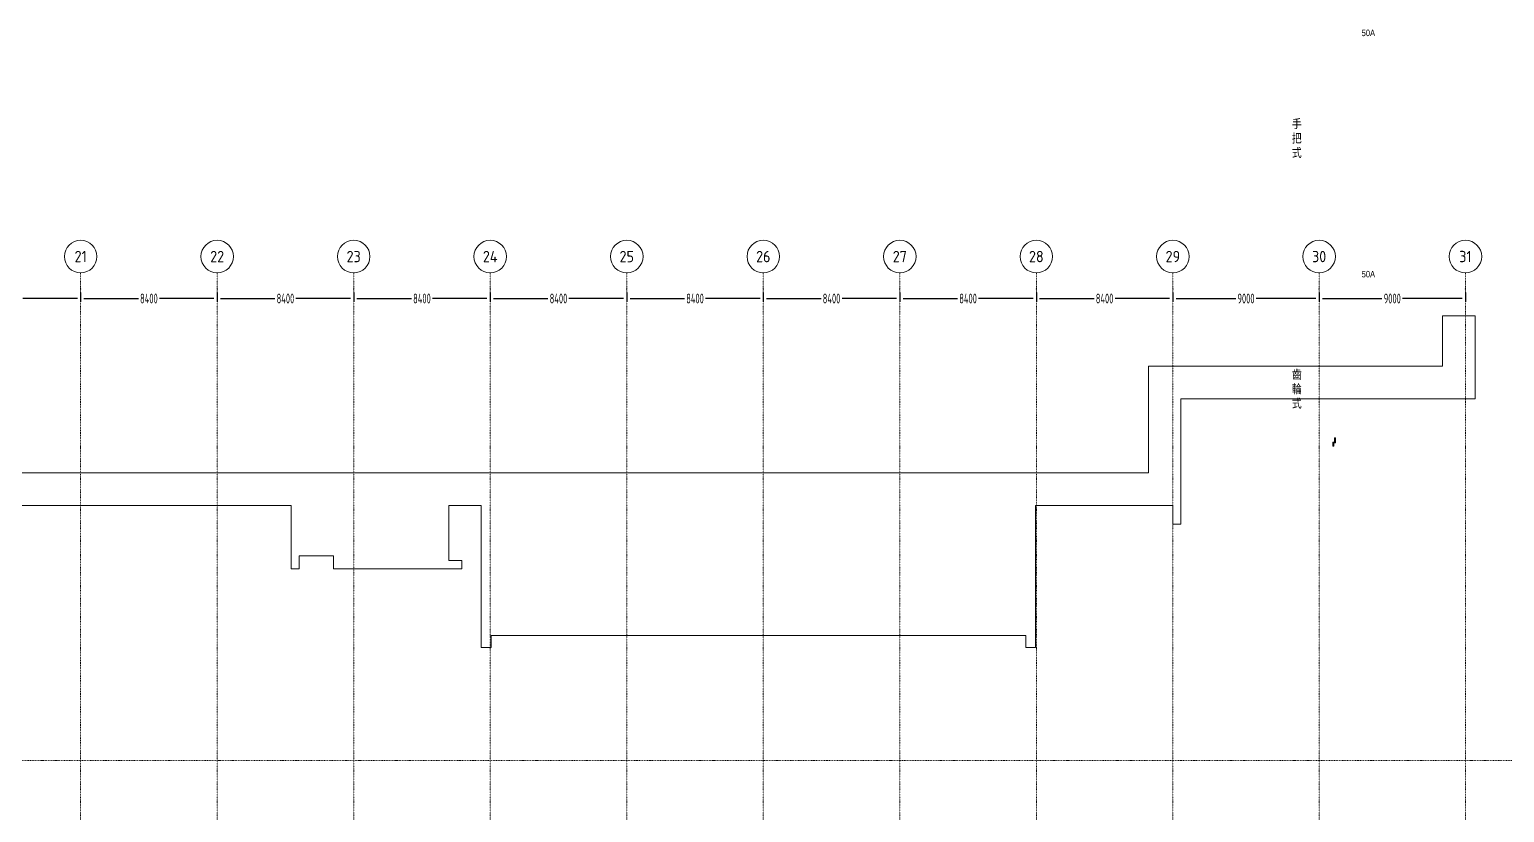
# Model space of a CAD drawing. Extents: x -32000 to 416743, y -254124 to 144214.
# Drawn here: x 173252 to 264005, y 96061 to 144214 of the extents above; entities that cross this region are included whole.
import ezdxf
from ezdxf.enums import TextEntityAlignment as Align

# ---------------------------------------------------------------- set-up
doc = ezdxf.new("R2010")
doc.units = 0
doc.header["$LTSCALE"] = 10
doc.linetypes.add('H12PL4$0$JJP_三點線', pattern=[0.9, 0.3, -0.15, 0, -0.15, 0, -0.15, 0, -0.15])
doc.linetypes.add('XFM7P40ICA$0$H12PL4$0$JJP_三點線', pattern=[0.9, 0.3, -0.15, 0, -0.15, 0, -0.15, 0, -0.15])
for name, color, linetype in [('H12PL4$0$A-DIM', 250, 'Continuous'), ('H12PL4$0$S-GRID', 252, 'Continuous'), ('XFM1P40$0$FRAME', 4, 'Continuous'), ('XFM7P40ICA$0$H12PL4$0$A-DIM', 250, 'Continuous'), ('XFM7P40ICA$0$H12PL4$0$L40_19_HOJO', 252, 'Continuous'), ('XFM7P40ICA$0$H12PL4$0$L40_19_SUGATA2', 252, 'Continuous'), ('XFM7P40ICA$0$H12PL4$0$S-GRID', 252, 'Continuous')]:
    doc.layers.add(name, color=color, linetype=linetype)
doc.styles.add('H12PL4$0$dim-txt', font='isocp.shx', dxfattribs={"width": 0.7, "bigfont": 'chineset.shx'})
doc.styles.add('H12PL4$0$Standard', font='isocp.shx', dxfattribs={"bigfont": 'chineset.shx'})
doc.styles.add('XFM1P40$0$AU101S01', font='AU101S01.shx', dxfattribs={"bigfont": 'dayus.shx'})
doc.styles.add('XFM7P40ICA$0$H12PL4$0$dim-txt', font='isocp.shx', dxfattribs={"width": 0.7, "bigfont": 'chineset.shx'})
doc.styles.add('XFM7P40ICA$0$H12PL4$0$Standard', font='isocp.shx', dxfattribs={"bigfont": 'chineset.shx'})
doc.dimstyles.new('H12PL4$0$ARCH-dim-2000', dxfattribs={"dimscale": 2000, "dimtxt": 0.3, "dimasz": 0.1, "dimexe": 0.1, "dimexo": 0.1, "dimgap": 0.05, "dimtad": 1, "dimdec": 0, "dimrnd": 0.5, "dimdsep": 46, "dimtxsty": 'H12PL4$0$dim-txt', "dimblk": 'H12PL4$0$_Dot', "dimcen": 2, "dimclrd": 256, "dimclre": 256, "dimclrt": 256, "dimadec": 0, "dimazin": 0, "dimtfac": 1, "dimtix": 1, "dimtmove": 2, "dimatfit": 3, "dimldrblk": 'H12PL4$0$_OBLIQUE', "dimfxl": 1, "dimtvp": 1, "dimtolj": 1, "dimarcsym": 0})
doc.dimstyles.new('XFM7P40ICA$0$H12PL4$0$ARCH-dim-2000', dxfattribs={"dimscale": 2000, "dimtxt": 0.3, "dimasz": 0.1, "dimexe": 0.1, "dimexo": 0.1, "dimgap": 0.05, "dimtad": 1, "dimdec": 0, "dimrnd": 0.5, "dimdsep": 46, "dimtxsty": 'XFM7P40ICA$0$H12PL4$0$dim-txt', "dimblk": 'XFM7P40ICA$0$H12PL4$0$_Dot', "dimcen": 2, "dimclrd": 256, "dimclre": 256, "dimclrt": 256, "dimadec": 0, "dimazin": 0, "dimtfac": 1, "dimtix": 1, "dimtmove": 2, "dimatfit": 3, "dimldrblk": 'XFM7P40ICA$0$H12PL4$0$_OBLIQUE', "dimfxl": 1, "dimtvp": 1, "dimtolj": 1, "dimarcsym": 0})

# ---------------------------------------------------------------- blocks, each defined once
blk = doc.blocks.new('*D193')
at = {"layer": 'DEFPOINTS', "color": 0, "linetype": 'Continuous', "transparency": 16777216}
for p in [(168000, 128250), (176400, 128250), (176400, 127670)]:
    blk.add_point(p, dxfattribs=at)
at = {"layer": 'H12PL4$0$A-DIM', "linetype": 'Continuous', "lineweight": -2, "transparency": 16777216}
for p, q in [((168000, 128050), (168000, 127470)), ((176400, 128050), (176400, 127470)), ((168200, 127670), (171554, 127670)), ((176200, 127670), (172846, 127670))]:
    blk.add_line(p, q, dxfattribs=at)
at = {"layer": 'H12PL4$0$A-DIM', "linetype": 'Continuous', "lineweight": 0, "transparency": 16777216, "insert": (172200, 127670), "char_height": 600, "attachment_point": 5, "style": 'H12PL4$0$dim-txt'}
blk.add_mtext('\\A1;8400', dxfattribs=at)
blk = doc.blocks.new('H12PL4$0$_Dot')
blk = doc.blocks.new('H12PL4$0$_OBLIQUE')
at = {"color": 0, "linetype": 'ByBlock', "lineweight": -2}
blk.add_line((-0.5, -0.5), (0.5, 0.5), dxfattribs=at)
blk = doc.blocks.new('*D194')
at = {"layer": 'DEFPOINTS', "color": 0, "linetype": 'Continuous', "transparency": 16777216}
for p in [(176400, 128250), (184800, 128250), (184800, 127670)]:
    blk.add_point(p, dxfattribs=at)
at = {"layer": 'H12PL4$0$A-DIM', "linetype": 'Continuous', "lineweight": -2, "transparency": 16777216}
for p, q in [((176400, 128050), (176400, 127470)), ((184800, 128050), (184800, 127470)), ((176600, 127670), (179954, 127670)), ((184600, 127670), (181246, 127670))]:
    blk.add_line(p, q, dxfattribs=at)
at = {"layer": 'H12PL4$0$A-DIM', "linetype": 'Continuous', "lineweight": 0, "transparency": 16777216, "insert": (180600, 127670), "char_height": 600, "attachment_point": 5, "style": 'H12PL4$0$dim-txt'}
blk.add_mtext('\\A1;8400', dxfattribs=at)
blk = doc.blocks.new('*D195')
at = {"layer": 'DEFPOINTS', "color": 0, "linetype": 'Continuous', "transparency": 16777216}
for p in [(184800, 128250), (193200, 128250), (193200, 127670)]:
    blk.add_point(p, dxfattribs=at)
at = {"layer": 'H12PL4$0$A-DIM', "linetype": 'Continuous', "lineweight": -2, "transparency": 16777216}
for p, q in [((184800, 128050), (184800, 127470)), ((193200, 128050), (193200, 127470)), ((185000, 127670), (188354, 127670)), ((193000, 127670), (189646, 127670))]:
    blk.add_line(p, q, dxfattribs=at)
at = {"layer": 'H12PL4$0$A-DIM', "linetype": 'Continuous', "lineweight": 0, "transparency": 16777216, "insert": (189000, 127670), "char_height": 600, "attachment_point": 5, "style": 'H12PL4$0$dim-txt'}
blk.add_mtext('\\A1;8400', dxfattribs=at)
blk = doc.blocks.new('*D196')
at = {"layer": 'DEFPOINTS', "color": 0, "linetype": 'Continuous', "transparency": 16777216}
for p in [(193200, 128250), (201600, 128250), (201600, 127670)]:
    blk.add_point(p, dxfattribs=at)
at = {"layer": 'H12PL4$0$A-DIM', "linetype": 'Continuous', "lineweight": -2, "transparency": 16777216}
for p, q in [((193200, 128050), (193200, 127470)), ((201600, 128050), (201600, 127470)), ((193400, 127670), (196754, 127670)), ((201400, 127670), (198046, 127670))]:
    blk.add_line(p, q, dxfattribs=at)
at = {"layer": 'H12PL4$0$A-DIM', "linetype": 'Continuous', "lineweight": 0, "transparency": 16777216, "insert": (197400, 127670), "char_height": 600, "attachment_point": 5, "style": 'H12PL4$0$dim-txt'}
blk.add_mtext('\\A1;8400', dxfattribs=at)
blk = doc.blocks.new('*D197')
at = {"layer": 'DEFPOINTS', "color": 0, "linetype": 'Continuous', "transparency": 16777216}
for p in [(201600, 128250), (210000, 128250), (210000, 127670)]:
    blk.add_point(p, dxfattribs=at)
at = {"layer": 'H12PL4$0$A-DIM', "linetype": 'Continuous', "lineweight": -2, "transparency": 16777216}
for p, q in [((201600, 128050), (201600, 127470)), ((210000, 128050), (210000, 127470)), ((201800, 127670), (205154, 127670)), ((209800, 127670), (206446, 127670))]:
    blk.add_line(p, q, dxfattribs=at)
at = {"layer": 'H12PL4$0$A-DIM', "linetype": 'Continuous', "lineweight": 0, "transparency": 16777216, "insert": (205800, 127670), "char_height": 600, "attachment_point": 5, "style": 'H12PL4$0$dim-txt'}
blk.add_mtext('\\A1;8400', dxfattribs=at)
blk = doc.blocks.new('*D198')
at = {"layer": 'DEFPOINTS', "color": 0, "linetype": 'Continuous', "transparency": 16777216}
for p in [(210000, 128250), (218400, 128250), (218400, 127670)]:
    blk.add_point(p, dxfattribs=at)
at = {"layer": 'H12PL4$0$A-DIM', "linetype": 'Continuous', "lineweight": -2, "transparency": 16777216}
for p, q in [((210000, 128050), (210000, 127470)), ((218400, 128050), (218400, 127470)), ((210200, 127670), (213554, 127670)), ((218200, 127670), (214846, 127670))]:
    blk.add_line(p, q, dxfattribs=at)
at = {"layer": 'H12PL4$0$A-DIM', "linetype": 'Continuous', "lineweight": 0, "transparency": 16777216, "insert": (214200, 127670), "char_height": 600, "attachment_point": 5, "style": 'H12PL4$0$dim-txt'}
blk.add_mtext('\\A1;8400', dxfattribs=at)
blk = doc.blocks.new('*D199')
at = {"layer": 'DEFPOINTS', "color": 0, "linetype": 'Continuous', "transparency": 16777216}
for p in [(218400, 128250), (226800, 128250), (226800, 127670)]:
    blk.add_point(p, dxfattribs=at)
at = {"layer": 'H12PL4$0$A-DIM', "linetype": 'Continuous', "lineweight": -2, "transparency": 16777216}
for p, q in [((218400, 128050), (218400, 127470)), ((226800, 128050), (226800, 127470)), ((218600, 127670), (221954, 127670)), ((226600, 127670), (223246, 127670))]:
    blk.add_line(p, q, dxfattribs=at)
at = {"layer": 'H12PL4$0$A-DIM', "linetype": 'Continuous', "lineweight": 0, "transparency": 16777216, "insert": (222600, 127670), "char_height": 600, "attachment_point": 5, "style": 'H12PL4$0$dim-txt'}
blk.add_mtext('\\A1;8400', dxfattribs=at)
blk = doc.blocks.new('*D200')
at = {"layer": 'DEFPOINTS', "color": 0, "linetype": 'Continuous', "transparency": 16777216}
for p in [(226800, 128250), (235200, 128250), (235200, 127670)]:
    blk.add_point(p, dxfattribs=at)
at = {"layer": 'H12PL4$0$A-DIM', "linetype": 'Continuous', "lineweight": -2, "transparency": 16777216}
for p, q in [((226800, 128050), (226800, 127470)), ((235200, 128050), (235200, 127470)), ((227000, 127670), (230354, 127670)), ((235000, 127670), (231646, 127670))]:
    blk.add_line(p, q, dxfattribs=at)
at = {"layer": 'H12PL4$0$A-DIM', "linetype": 'Continuous', "lineweight": 0, "transparency": 16777216, "insert": (231000, 127670), "char_height": 600, "attachment_point": 5, "style": 'H12PL4$0$dim-txt'}
blk.add_mtext('\\A1;8400', dxfattribs=at)
blk = doc.blocks.new('*D201')
at = {"layer": 'DEFPOINTS', "color": 0, "linetype": 'Continuous', "transparency": 16777216}
for p in [(235200, 128250), (243600, 128250), (243600, 127670)]:
    blk.add_point(p, dxfattribs=at)
at = {"layer": 'H12PL4$0$A-DIM', "linetype": 'Continuous', "lineweight": -2, "transparency": 16777216}
for p, q in [((235200, 128050), (235200, 127470)), ((243600, 128050), (243600, 127470)), ((235400, 127670), (238754, 127670)), ((243400, 127670), (240046, 127670))]:
    blk.add_line(p, q, dxfattribs=at)
at = {"layer": 'H12PL4$0$A-DIM', "linetype": 'Continuous', "lineweight": 0, "transparency": 16777216, "insert": (239400, 127670), "char_height": 600, "attachment_point": 5, "style": 'H12PL4$0$dim-txt'}
blk.add_mtext('\\A1;8400', dxfattribs=at)
blk = doc.blocks.new('*D202')
at = {"layer": 'DEFPOINTS', "color": 0, "linetype": 'Continuous', "transparency": 16777216}
for p in [(243600, 128250), (252600, 128250), (252600, 127670)]:
    blk.add_point(p, dxfattribs=at)
at = {"layer": 'H12PL4$0$A-DIM', "linetype": 'Continuous', "lineweight": -2, "transparency": 16777216}
for p, q in [((243600, 128050), (243600, 127470)), ((252600, 128050), (252600, 127470)), ((243800, 127670), (247466, 127670)), ((252400, 127670), (248734, 127670))]:
    blk.add_line(p, q, dxfattribs=at)
at = {"layer": 'H12PL4$0$A-DIM', "linetype": 'Continuous', "lineweight": 0, "transparency": 16777216, "insert": (248100, 127670), "char_height": 600, "attachment_point": 5, "style": 'H12PL4$0$dim-txt'}
blk.add_mtext('\\A1;9000', dxfattribs=at)
blk = doc.blocks.new('*D203')
at = {"layer": 'DEFPOINTS', "color": 0, "linetype": 'Continuous', "transparency": 16777216}
for p in [(252600, 128250), (261600, 128250), (261600, 127670)]:
    blk.add_point(p, dxfattribs=at)
at = {"layer": 'H12PL4$0$A-DIM', "linetype": 'Continuous', "lineweight": -2, "transparency": 16777216}
for p, q in [((252600, 128050), (252600, 127470)), ((261600, 128050), (261600, 127470)), ((252800, 127670), (256466, 127670)), ((261400, 127670), (257734, 127670))]:
    blk.add_line(p, q, dxfattribs=at)
at = {"layer": 'H12PL4$0$A-DIM', "linetype": 'Continuous', "lineweight": 0, "transparency": 16777216, "insert": (257100, 127670), "char_height": 600, "attachment_point": 5, "style": 'H12PL4$0$dim-txt'}
blk.add_mtext('\\A1;9000', dxfattribs=at)
blk = doc.blocks.new('XFM1P40')
at = {"style": 'XFM1P40$0$AU101S01'}
for s, p in [('手', (251225.6, 138429.2, 0)), ('把', (251225.6, 137539.5, 0)), ('式', (251225.6, 136649.8, 0)), ('齒', (251225.6, 123012.9, 0)), ('輪', (251225.6, 122123.2, 0)), ('式', (251225.6, 121233.5, 0))]:
    blk.add_text(s, height=600, dxfattribs=at).set_placement(p, align=Align.MIDDLE)
at = {"layer": 'XFM1P40$0$FRAME', "style": 'XFM1P40$0$AU101S01', "width": 0.8}
for p in [(255629.2, 144008.6, 0), (255629.2, 129170.3, 0)]:
    blk.add_text('50A', height=400, dxfattribs=at).set_placement(p, align=Align.MIDDLE)
blk = doc.blocks.new('*D934')
at = {"layer": 'DEFPOINTS', "color": 0, "linetype": 'Continuous', "transparency": 16777216}
for p in [(168000, 128250), (176400, 128250), (176400, 127670)]:
    blk.add_point(p, dxfattribs=at)
at = {"layer": 'XFM7P40ICA$0$H12PL4$0$A-DIM', "linetype": 'Continuous', "lineweight": -2, "transparency": 16777216}
for p, q in [((168000, 128050), (168000, 127470)), ((176400, 128050), (176400, 127470)), ((168200, 127670), (171554, 127670)), ((176200, 127670), (172846, 127670))]:
    blk.add_line(p, q, dxfattribs=at)
at = {"layer": 'XFM7P40ICA$0$H12PL4$0$A-DIM', "linetype": 'Continuous', "lineweight": 0, "transparency": 16777216, "insert": (172200, 127670), "char_height": 600, "attachment_point": 5, "style": 'XFM7P40ICA$0$H12PL4$0$dim-txt'}
blk.add_mtext('\\A1;8400', dxfattribs=at)
blk = doc.blocks.new('XFM7P40ICA$0$H12PL4$0$_Dot')
blk = doc.blocks.new('XFM7P40ICA$0$H12PL4$0$_OBLIQUE')
at = {"color": 0, "linetype": 'ByBlock', "lineweight": -2}
blk.add_line((-0.5, -0.5), (0.5, 0.5), dxfattribs=at)
blk = doc.blocks.new('*D935')
at = {"layer": 'DEFPOINTS', "color": 0, "linetype": 'Continuous', "transparency": 16777216}
for p in [(176400, 128250), (184800, 128250), (184800, 127670)]:
    blk.add_point(p, dxfattribs=at)
at = {"layer": 'XFM7P40ICA$0$H12PL4$0$A-DIM', "linetype": 'Continuous', "lineweight": -2, "transparency": 16777216}
for p, q in [((176400, 128050), (176400, 127470)), ((184800, 128050), (184800, 127470)), ((176600, 127670), (179954, 127670)), ((184600, 127670), (181246, 127670))]:
    blk.add_line(p, q, dxfattribs=at)
at = {"layer": 'XFM7P40ICA$0$H12PL4$0$A-DIM', "linetype": 'Continuous', "lineweight": 0, "transparency": 16777216, "insert": (180600, 127670), "char_height": 600, "attachment_point": 5, "style": 'XFM7P40ICA$0$H12PL4$0$dim-txt'}
blk.add_mtext('\\A1;8400', dxfattribs=at)
blk = doc.blocks.new('*D936')
at = {"layer": 'DEFPOINTS', "color": 0, "linetype": 'Continuous', "transparency": 16777216}
for p in [(184800, 128250), (193200, 128250), (193200, 127670)]:
    blk.add_point(p, dxfattribs=at)
at = {"layer": 'XFM7P40ICA$0$H12PL4$0$A-DIM', "linetype": 'Continuous', "lineweight": -2, "transparency": 16777216}
for p, q in [((184800, 128050), (184800, 127470)), ((193200, 128050), (193200, 127470)), ((185000, 127670), (188354, 127670)), ((193000, 127670), (189646, 127670))]:
    blk.add_line(p, q, dxfattribs=at)
at = {"layer": 'XFM7P40ICA$0$H12PL4$0$A-DIM', "linetype": 'Continuous', "lineweight": 0, "transparency": 16777216, "insert": (189000, 127670), "char_height": 600, "attachment_point": 5, "style": 'XFM7P40ICA$0$H12PL4$0$dim-txt'}
blk.add_mtext('\\A1;8400', dxfattribs=at)
blk = doc.blocks.new('*D937')
at = {"layer": 'DEFPOINTS', "color": 0, "linetype": 'Continuous', "transparency": 16777216}
for p in [(193200, 128250), (201600, 128250), (201600, 127670)]:
    blk.add_point(p, dxfattribs=at)
at = {"layer": 'XFM7P40ICA$0$H12PL4$0$A-DIM', "linetype": 'Continuous', "lineweight": -2, "transparency": 16777216}
for p, q in [((193200, 128050), (193200, 127470)), ((201600, 128050), (201600, 127470)), ((193400, 127670), (196754, 127670)), ((201400, 127670), (198046, 127670))]:
    blk.add_line(p, q, dxfattribs=at)
at = {"layer": 'XFM7P40ICA$0$H12PL4$0$A-DIM', "linetype": 'Continuous', "lineweight": 0, "transparency": 16777216, "insert": (197400, 127670), "char_height": 600, "attachment_point": 5, "style": 'XFM7P40ICA$0$H12PL4$0$dim-txt'}
blk.add_mtext('\\A1;8400', dxfattribs=at)
blk = doc.blocks.new('*D938')
at = {"layer": 'DEFPOINTS', "color": 0, "linetype": 'Continuous', "transparency": 16777216}
for p in [(201600, 128250), (210000, 128250), (210000, 127670)]:
    blk.add_point(p, dxfattribs=at)
at = {"layer": 'XFM7P40ICA$0$H12PL4$0$A-DIM', "linetype": 'Continuous', "lineweight": -2, "transparency": 16777216}
for p, q in [((201600, 128050), (201600, 127470)), ((210000, 128050), (210000, 127470)), ((201800, 127670), (205154, 127670)), ((209800, 127670), (206446, 127670))]:
    blk.add_line(p, q, dxfattribs=at)
at = {"layer": 'XFM7P40ICA$0$H12PL4$0$A-DIM', "linetype": 'Continuous', "lineweight": 0, "transparency": 16777216, "insert": (205800, 127670), "char_height": 600, "attachment_point": 5, "style": 'XFM7P40ICA$0$H12PL4$0$dim-txt'}
blk.add_mtext('\\A1;8400', dxfattribs=at)
blk = doc.blocks.new('*D939')
at = {"layer": 'DEFPOINTS', "color": 0, "linetype": 'Continuous', "transparency": 16777216}
for p in [(210000, 128250), (218400, 128250), (218400, 127670)]:
    blk.add_point(p, dxfattribs=at)
at = {"layer": 'XFM7P40ICA$0$H12PL4$0$A-DIM', "linetype": 'Continuous', "lineweight": -2, "transparency": 16777216}
for p, q in [((210000, 128050), (210000, 127470)), ((218400, 128050), (218400, 127470)), ((210200, 127670), (213554, 127670)), ((218200, 127670), (214846, 127670))]:
    blk.add_line(p, q, dxfattribs=at)
at = {"layer": 'XFM7P40ICA$0$H12PL4$0$A-DIM', "linetype": 'Continuous', "lineweight": 0, "transparency": 16777216, "insert": (214200, 127670), "char_height": 600, "attachment_point": 5, "style": 'XFM7P40ICA$0$H12PL4$0$dim-txt'}
blk.add_mtext('\\A1;8400', dxfattribs=at)
blk = doc.blocks.new('*D940')
at = {"layer": 'DEFPOINTS', "color": 0, "linetype": 'Continuous', "transparency": 16777216}
for p in [(218400, 128250), (226800, 128250), (226800, 127670)]:
    blk.add_point(p, dxfattribs=at)
at = {"layer": 'XFM7P40ICA$0$H12PL4$0$A-DIM', "linetype": 'Continuous', "lineweight": -2, "transparency": 16777216}
for p, q in [((218400, 128050), (218400, 127470)), ((226800, 128050), (226800, 127470)), ((218600, 127670), (221954, 127670)), ((226600, 127670), (223246, 127670))]:
    blk.add_line(p, q, dxfattribs=at)
at = {"layer": 'XFM7P40ICA$0$H12PL4$0$A-DIM', "linetype": 'Continuous', "lineweight": 0, "transparency": 16777216, "insert": (222600, 127670), "char_height": 600, "attachment_point": 5, "style": 'XFM7P40ICA$0$H12PL4$0$dim-txt'}
blk.add_mtext('\\A1;8400', dxfattribs=at)
blk = doc.blocks.new('*D941')
at = {"layer": 'DEFPOINTS', "color": 0, "linetype": 'Continuous', "transparency": 16777216}
for p in [(226800, 128250), (235200, 128250), (235200, 127670)]:
    blk.add_point(p, dxfattribs=at)
at = {"layer": 'XFM7P40ICA$0$H12PL4$0$A-DIM', "linetype": 'Continuous', "lineweight": -2, "transparency": 16777216}
for p, q in [((226800, 128050), (226800, 127470)), ((235200, 128050), (235200, 127470)), ((227000, 127670), (230354, 127670)), ((235000, 127670), (231646, 127670))]:
    blk.add_line(p, q, dxfattribs=at)
at = {"layer": 'XFM7P40ICA$0$H12PL4$0$A-DIM', "linetype": 'Continuous', "lineweight": 0, "transparency": 16777216, "insert": (231000, 127670), "char_height": 600, "attachment_point": 5, "style": 'XFM7P40ICA$0$H12PL4$0$dim-txt'}
blk.add_mtext('\\A1;8400', dxfattribs=at)
blk = doc.blocks.new('*D942')
at = {"layer": 'DEFPOINTS', "color": 0, "linetype": 'Continuous', "transparency": 16777216}
for p in [(235200, 128250), (243600, 128250), (243600, 127670)]:
    blk.add_point(p, dxfattribs=at)
at = {"layer": 'XFM7P40ICA$0$H12PL4$0$A-DIM', "linetype": 'Continuous', "lineweight": -2, "transparency": 16777216}
for p, q in [((235200, 128050), (235200, 127470)), ((243600, 128050), (243600, 127470)), ((235400, 127670), (238754, 127670)), ((243400, 127670), (240046, 127670))]:
    blk.add_line(p, q, dxfattribs=at)
at = {"layer": 'XFM7P40ICA$0$H12PL4$0$A-DIM', "linetype": 'Continuous', "lineweight": 0, "transparency": 16777216, "insert": (239400, 127670), "char_height": 600, "attachment_point": 5, "style": 'XFM7P40ICA$0$H12PL4$0$dim-txt'}
blk.add_mtext('\\A1;8400', dxfattribs=at)
blk = doc.blocks.new('*D943')
at = {"layer": 'DEFPOINTS', "color": 0, "linetype": 'Continuous', "transparency": 16777216}
for p in [(243600, 128250), (252600, 128250), (252600, 127670)]:
    blk.add_point(p, dxfattribs=at)
at = {"layer": 'XFM7P40ICA$0$H12PL4$0$A-DIM', "linetype": 'Continuous', "lineweight": -2, "transparency": 16777216}
for p, q in [((243600, 128050), (243600, 127470)), ((252600, 128050), (252600, 127470)), ((243800, 127670), (247466, 127670)), ((252400, 127670), (248734, 127670))]:
    blk.add_line(p, q, dxfattribs=at)
at = {"layer": 'XFM7P40ICA$0$H12PL4$0$A-DIM', "linetype": 'Continuous', "lineweight": 0, "transparency": 16777216, "insert": (248100, 127670), "char_height": 600, "attachment_point": 5, "style": 'XFM7P40ICA$0$H12PL4$0$dim-txt'}
blk.add_mtext('\\A1;9000', dxfattribs=at)
blk = doc.blocks.new('*D944')
at = {"layer": 'DEFPOINTS', "color": 0, "linetype": 'Continuous', "transparency": 16777216}
for p in [(252600, 128250), (261600, 128250), (261600, 127670)]:
    blk.add_point(p, dxfattribs=at)
at = {"layer": 'XFM7P40ICA$0$H12PL4$0$A-DIM', "linetype": 'Continuous', "lineweight": -2, "transparency": 16777216}
for p, q in [((252600, 128050), (252600, 127470)), ((261600, 128050), (261600, 127470)), ((252800, 127670), (256466, 127670)), ((261400, 127670), (257734, 127670))]:
    blk.add_line(p, q, dxfattribs=at)
at = {"layer": 'XFM7P40ICA$0$H12PL4$0$A-DIM', "linetype": 'Continuous', "lineweight": 0, "transparency": 16777216, "insert": (257100, 127670), "char_height": 600, "attachment_point": 5, "style": 'XFM7P40ICA$0$H12PL4$0$dim-txt'}
blk.add_mtext('\\A1;9000', dxfattribs=at)
blk = doc.blocks.new('H12PL4')
at = {"lineweight": 0}
blk.add_lwpolyline([(253550, 119092.7), (253550, 118842.7), (253450, 118842.7), (253450, 118592.7), (253500, 118592.7), (253500, 118792.7), (253600, 118792.7), (253600, 119092.7)], close=True, dxfattribs=at)
at = {"layer": 'H12PL4$0$S-GRID', "linetype": 'H12PL4$0$JJP_三點線', "lineweight": 0}
for p, q in [((176400, 128250), (176400, 129250)), ((184800, 128250), (184800, 129250)), ((193200, 128250), (193200, 129250)), ((201600, 128250), (201600, 129250)), ((210000, 128250), (210000, 129250)), ((218400, 128250), (218400, 129250)), ((226800, 128250), (226800, 129250)), ((235200, 128250), (235200, 129250)), ((243600, 128250), (243600, 129250)), ((252600, 128250), (252600, 129250)), ((261600, 128250), (261600, 129250)), ((176400, 128250), (176400, -28000)), ((184800, 128250), (184800, -28000)), ((193200, 128250), (193200, -28000)), ((201600, 128250), (201600, -28000)), ((210000, 128250), (210000, -28000)), ((218400, 128250), (218400, -28000)), ((226800, 128250), (226800, -28000)), ((235200, 128250), (235200, -28000)), ((243600, 128250), (243600, -28000)), ((252600, 128250), (252600, -28000)), ((261600, 128250), (261600, -28000)), ((-29000, 99250), (289600, 99250))]:
    blk.add_line(p, q, dxfattribs=at)
at = {"layer": 'H12PL4$0$S-GRID', "lineweight": 0}
for centre in [(176400, 130250), (184800, 130250), (193200, 130250), (201600, 130250), (210000, 130250), (218400, 130250), (226800, 130250), (235200, 130250), (243600, 130250), (252600, 130250), (261600, 130250)]:
    blk.add_circle(centre, 1000, dxfattribs=at)
at = {"layer": 'H12PL4$0$S-GRID', "linetype": 'H12PL4$0$JJP_三點線', "lineweight": 0}
for p in [(176400, 128250), (176400, 128250), (184800, 128250), (184800, 128250), (193200, 128250), (193200, 128250), (201600, 128250), (201600, 128250), (210000, 128250), (210000, 128250), (218400, 128250), (218400, 128250), (226800, 128250), (226800, 128250), (235200, 128250), (235200, 128250), (243600, 128250), (243600, 128250), (252600, 128250), (252600, 128250), (261600, 128250), (261600, 128250)]:
    blk.add_point(p, dxfattribs=at)
at = {"layer": 'H12PL4$0$S-GRID', "style": 'H12PL4$0$Standard'}
for s, p in [('21', (176400, 130602.4)), ('22', (184800, 130600)), ('23', (193200, 130600)), ('24', (201600, 130600)), ('25', (210000, 130600)), ('26', (218400, 130600)), ('27', (226800, 130600)), ('28', (235200, 130600)), ('29', (243600, 130600)), ('30', (252600, 130600)), ('31', (261600, 130602.4))]:
    blk.add_text(s, height=700, dxfattribs=at).set_placement(p, align=Align.TOP_CENTER)
at = {"layer": 'H12PL4$0$A-DIM', "linetype": 'Continuous', "lineweight": 0}
for base, p1, p2, picture, middle in [((176400, 127670), (168000, 128250), (176400, 128250), '*D193', (172200, 127670)), ((184800, 127670), (176400, 128250), (184800, 128250), '*D194', (180600, 127670)), ((193200, 127670), (184800, 128250), (193200, 128250), '*D195', (189000, 127670)), ((201600, 127670), (193200, 128250), (201600, 128250), '*D196', (197400, 127670)), ((210000, 127670), (201600, 128250), (210000, 128250), '*D197', (205800, 127670)), ((218400, 127670), (210000, 128250), (218400, 128250), '*D198', (214200, 127670)), ((226800, 127670), (218400, 128250), (226800, 128250), '*D199', (222600, 127670)), ((235200, 127670), (226800, 128250), (235200, 128250), '*D200', (231000, 127670)), ((243600, 127670), (235200, 128250), (243600, 128250), '*D201', (239400, 127670)), ((252600, 127670), (243600, 128250), (252600, 128250), '*D202', (248100, 127670)), ((261600, 127670), (252600, 128250), (261600, 128250), '*D203', (257100, 127670))]:
    dim = blk.add_linear_dim(base=base, p1=p1, p2=p2, dimstyle='H12PL4$0$ARCH-dim-2000', dxfattribs=at)
    dim.commit()
    dim.dimension.update_dxf_attribs({"geometry": picture, "text_midpoint": middle, "dimtype": 128})
blk = doc.blocks.new('XFM7P40ICA$0$H12PL4')
at = {"lineweight": 0}
blk.add_lwpolyline([(253550, 119092.7), (253550, 118842.7), (253450, 118842.7), (253450, 118592.7), (253500, 118592.7), (253500, 118792.7), (253600, 118792.7), (253600, 119092.7)], close=True, dxfattribs=at)
at = {"layer": 'XFM7P40ICA$0$H12PL4$0$L40_19_HOJO', "lineweight": 0, "flags": 128}
for points in [[(145050, 114950), (189350, 114950), (189350, 111050), (189850, 111050), (189850, 111850), (191950, 111850), (191950, 111050), (199850, 111050), (199850, 111550), (199050, 111550), (199050, 114950), (201050, 114950), (201050, 106200), (201650, 106200), (201650, 106950), (234550, 106950), (234550, 106200), (235150, 106200), (235150, 114950), (243600, 114950), (243600, 113800), (244100, 113800), (244100, 121500), (262200, 121500), (262200, 126600)], [(260200, 126600), (260200, 123500), (242100, 123500), (242100, 116950), (11050, 116950), (11050, 123550), (2150, 123550), (2150, 126600)], [(262200, 126600), (260200, 126600)]]:
    blk.add_lwpolyline(points, dxfattribs=at)
at = {"layer": 'XFM7P40ICA$0$H12PL4$0$L40_19_SUGATA2', "lineweight": 0, "flags": 128}
blk.add_lwpolyline([(262200, 126600), (262200, 121500), (244100, 121500), (244100, 113800), (243600, 113800), (243600, 114950), (235150, 114950), (235150, 106200), (234550, 106200), (234550, 106950), (201650, 106950), (201650, 106200), (201050, 106200), (201050, 114950), (199050, 114950), (199050, 111550), (199850, 111550), (199850, 111050), (191950, 111050), (191950, 111850), (189850, 111850), (189850, 111050), (189350, 111050), (189350, 114950), (145050, 114950)], dxfattribs=at)
at = {"layer": 'XFM7P40ICA$0$H12PL4$0$S-GRID', "linetype": 'XFM7P40ICA$0$H12PL4$0$JJP_三點線', "lineweight": 0}
for p, q in [((176400, 128250), (176400, 129250)), ((184800, 128250), (184800, 129250)), ((193200, 128250), (193200, 129250)), ((201600, 128250), (201600, 129250)), ((210000, 128250), (210000, 129250)), ((218400, 128250), (218400, 129250)), ((226800, 128250), (226800, 129250)), ((235200, 128250), (235200, 129250)), ((243600, 128250), (243600, 129250)), ((252600, 128250), (252600, 129250)), ((261600, 128250), (261600, 129250)), ((176400, 128250), (176400, -28000)), ((184800, 128250), (184800, -28000)), ((193200, 128250), (193200, -28000)), ((201600, 128250), (201600, -28000)), ((210000, 128250), (210000, -28000)), ((218400, 128250), (218400, -28000)), ((226800, 128250), (226800, -28000)), ((235200, 128250), (235200, -28000)), ((243600, 128250), (243600, -28000)), ((252600, 128250), (252600, -28000)), ((261600, 128250), (261600, -28000)), ((-29000, 99250), (289600, 99250))]:
    blk.add_line(p, q, dxfattribs=at)
at = {"layer": 'XFM7P40ICA$0$H12PL4$0$S-GRID', "lineweight": 0}
for centre in [(176400, 130250), (184800, 130250), (193200, 130250), (201600, 130250), (210000, 130250), (218400, 130250), (226800, 130250), (235200, 130250), (243600, 130250), (252600, 130250), (261600, 130250)]:
    blk.add_circle(centre, 1000, dxfattribs=at)
at = {"layer": 'XFM7P40ICA$0$H12PL4$0$S-GRID', "linetype": 'XFM7P40ICA$0$H12PL4$0$JJP_三點線', "lineweight": 0}
for p in [(176400, 128250), (176400, 128250), (184800, 128250), (184800, 128250), (193200, 128250), (193200, 128250), (201600, 128250), (201600, 128250), (210000, 128250), (210000, 128250), (218400, 128250), (218400, 128250), (226800, 128250), (226800, 128250), (235200, 128250), (235200, 128250), (243600, 128250), (243600, 128250), (252600, 128250), (252600, 128250), (261600, 128250), (261600, 128250)]:
    blk.add_point(p, dxfattribs=at)
at = {"layer": 'XFM7P40ICA$0$H12PL4$0$S-GRID', "style": 'XFM7P40ICA$0$H12PL4$0$Standard'}
for s, p in [('21', (176400, 130602.4)), ('22', (184800, 130600)), ('23', (193200, 130600)), ('24', (201600, 130600)), ('25', (210000, 130600)), ('26', (218400, 130600)), ('27', (226800, 130600)), ('28', (235200, 130600)), ('29', (243600, 130600)), ('30', (252600, 130600)), ('31', (261600, 130602.4))]:
    blk.add_text(s, height=700, dxfattribs=at).set_placement(p, align=Align.TOP_CENTER)
at = {"layer": 'XFM7P40ICA$0$H12PL4$0$A-DIM', "linetype": 'Continuous', "lineweight": 0}
for base, p1, p2, picture, middle in [((176400, 127670), (168000, 128250), (176400, 128250), '*D934', (172200, 127670)), ((184800, 127670), (176400, 128250), (184800, 128250), '*D935', (180600, 127670)), ((193200, 127670), (184800, 128250), (193200, 128250), '*D936', (189000, 127670)), ((201600, 127670), (193200, 128250), (201600, 128250), '*D937', (197400, 127670)), ((210000, 127670), (201600, 128250), (210000, 128250), '*D938', (205800, 127670)), ((218400, 127670), (210000, 128250), (218400, 128250), '*D939', (214200, 127670)), ((226800, 127670), (218400, 128250), (226800, 128250), '*D940', (222600, 127670)), ((235200, 127670), (226800, 128250), (235200, 128250), '*D941', (231000, 127670)), ((243600, 127670), (235200, 128250), (243600, 128250), '*D942', (239400, 127670)), ((252600, 127670), (243600, 128250), (252600, 128250), '*D943', (248100, 127670)), ((261600, 127670), (252600, 128250), (261600, 128250), '*D944', (257100, 127670))]:
    dim = blk.add_linear_dim(base=base, p1=p1, p2=p2, dimstyle='XFM7P40ICA$0$H12PL4$0$ARCH-dim-2000', dxfattribs=at)
    dim.commit()
    dim.dimension.update_dxf_attribs({"geometry": picture, "text_midpoint": middle, "dimtype": 128})
blk = doc.blocks.new('XFM7P40ICA')
blk.add_blockref('XFM7P40ICA$0$H12PL4', (0, 0))

msp = doc.modelspace()

# ---------------------------------------------------------------- block references
for name in ['XFM1P40', 'H12PL4', 'XFM7P40ICA']:
    msp.add_blockref(name, (0, 0))

doc.saveas('drawing.dxf')
